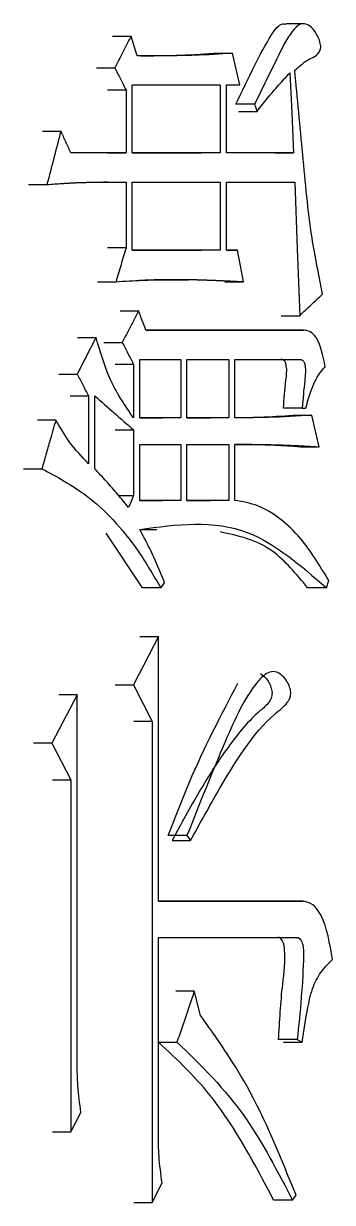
# Model space of a CAD drawing. Header units: millimetres. Extents: x 2642 to 4256, y 821 to 2003.
# Drawn here: x 3289.48 to 3290.85, y 1107.35 to 1112.6 of the extents above; entities that cross this region are included whole.
import ezdxf

# ---------------------------------------------------------------- set-up
doc = ezdxf.new("R2010")
doc.units = ezdxf.units.MM

msp = doc.modelspace()

# ---------------------------------------------------------------- linework, layer by layer
at = {"color": 7, "linetype": 'Continuous', "lineweight": 25}
for p, q in [((3290.7276, 1112.5986), (3290.6439, 1112.5986)), ((3289.8734, 1112.5432), (3289.9554, 1112.5432)), ((3290.3241, 1112.4675), (3290.4071, 1112.4675)), ((3289.8012, 1112.4026), (3289.8832, 1112.4026)), ((3289.961, 1112.024), (3289.961, 1112.3269)), ((3289.961, 1112.3269), (3290.3524, 1112.3269)), ((3290.3524, 1112.3269), (3290.3524, 1112.024)), ((3290.3797, 1112.3269), (3290.4399, 1112.3269)), ((3290.3797, 1112.024), (3290.3797, 1112.3269)), ((3289.8512, 1112.3053), (3289.9332, 1112.3053)), ((3289.9332, 1112.3053), (3289.9332, 1112.024)), ((3290.5053, 1112.2404), (3290.4224, 1112.2404)), ((3290.5053, 1112.2404), (3290.5162, 1112.2079)), ((3290.4333, 1112.2079), (3290.5162, 1112.2079)), ((3289.5614, 1112.1214), (3289.643, 1112.1214)), ((3289.9332, 1112.024), (3289.6878, 1112.024)), ((3289.8512, 1112.024), (3289.9332, 1112.024)), ((3290.3524, 1112.024), (3289.961, 1112.024)), ((3289.961, 1112.024), (3290.2695, 1112.024)), ((3290.3524, 1112.024), (3290.2697, 1112.024)), ((3290.6791, 1112.024), (3290.3797, 1112.024)), ((3290.596, 1112.024), (3290.6791, 1112.024)), ((3289.4997, 1111.8834), (3289.5812, 1111.8834)), ((3289.8509, 1111.8942), (3289.8326, 1111.8942)), ((3289.9332, 1111.8942), (3289.9332, 1111.6021)), ((3289.961, 1111.5913), (3289.961, 1111.8942)), ((3289.961, 1111.8942), (3290.3524, 1111.8942)), ((3290.3524, 1111.8942), (3290.3524, 1111.5913)), ((3290.3797, 1111.8942), (3290.6845, 1111.8942)), ((3290.3797, 1111.5913), (3290.3797, 1111.8942)), ((3289.9332, 1111.6021), (3289.8512, 1111.6021)), ((3290.3524, 1111.5913), (3289.961, 1111.5913)), ((3289.961, 1111.5913), (3290.2695, 1111.5913)), ((3290.3524, 1111.5913), (3290.2697, 1111.5913)), ((3290.4289, 1111.5913), (3290.3797, 1111.5913)), ((3290.3797, 1111.5913), (3290.4289, 1111.5913)), ((3289.8068, 1111.4507), (3289.8887, 1111.4507)), ((3290.3734, 1111.4507), (3290.4562, 1111.4507)), ((3289.9066, 1111.3209), (3289.9887, 1111.3209)), ((3290.623, 1111.2993), (3290.7061, 1111.2993)), ((3290.7224, 1111.2344), (3290.0219, 1111.2344)), ((3290.0219, 1111.2344), (3290.639, 1111.2344)), ((3290.639, 1111.2344), (3290.7224, 1111.2344)), ((3289.7177, 1111.2019), (3289.7996, 1111.2019)), ((3289.8345, 1111.1803), (3289.9165, 1111.1803)), ((3289.8844, 1111.0829), (3289.9665, 1111.0829)), ((3289.9665, 1111.0829), (3289.9665, 1110.8449)), ((3289.9942, 1111.1045), (3290.1766, 1111.1046)), ((3289.9942, 1110.8449), (3289.9942, 1111.1045)), ((3290.1766, 1111.1046), (3290.1766, 1110.8449)), ((3290.2041, 1110.8449), (3290.2041, 1111.1046)), ((3290.2041, 1111.1046), (3290.3907, 1111.1046)), ((3290.3907, 1111.1046), (3290.3907, 1110.8449)), ((3290.418, 1111.1046), (3290.7061, 1111.1046)), ((3290.418, 1110.8449), (3290.418, 1111.1046)), ((3289.6341, 1111.0396), (3289.7158, 1111.0396)), ((3289.6843, 1110.9423), (3289.7661, 1110.9423)), ((3289.7661, 1110.9423), (3289.7661, 1110.6394)), ((3289.794, 1110.6178), (3289.794, 1110.9423)), ((3290.1766, 1110.8449), (3289.9942, 1110.8449)), ((3289.9942, 1110.8449), (3290.0939, 1110.8449)), ((3290.1766, 1110.8449), (3290.0942, 1110.8449)), ((3290.3907, 1110.8449), (3290.2041, 1110.8449)), ((3290.2041, 1110.8449), (3290.3077, 1110.8449)), ((3290.3907, 1110.8449), (3290.308, 1110.8449)), ((3290.717, 1110.8882), (3290.6338, 1110.8882)), ((3290.6767, 1110.8558), (3290.7602, 1110.8558)), ((3290.717, 1110.8882), (3290.7332, 1110.8882)), ((3289.6206, 1110.8341), (3289.539, 1110.8341)), ((3289.8844, 1110.7908), (3289.9665, 1110.7908)), ((3289.9665, 1110.7908), (3289.9665, 1110.4988)), ((3289.9942, 1110.4771), (3289.9942, 1110.7259)), ((3289.9942, 1110.7259), (3290.1766, 1110.7259)), ((3290.1766, 1110.7259), (3290.1766, 1110.4771)), ((3290.2041, 1110.4771), (3290.2041, 1110.7259)), ((3290.2041, 1110.7259), (3290.3907, 1110.7259)), ((3290.3907, 1110.7259), (3290.3907, 1110.4771)), ((3290.418, 1110.4771), (3290.418, 1110.7259)), ((3290.7093, 1110.7151), (3290.7925, 1110.7151)), ((3289.4773, 1110.6178), (3289.5588, 1110.6178)), ((3289.9002, 1110.4988), (3289.9665, 1110.4988)), ((3290.1766, 1110.4771), (3289.9942, 1110.4771)), ((3289.9942, 1110.4771), (3290.0939, 1110.4771)), ((3290.1766, 1110.4771), (3290.0942, 1110.4771)), ((3290.2041, 1110.4771), (3290.3077, 1110.4771)), ((3290.3907, 1110.4771), (3290.2041, 1110.4771)), ((3290.3907, 1110.4771), (3290.308, 1110.4771)), ((3290.0058, 1110.0877), (3289.8449, 1110.3306)), ((3290.07, 1110.3451), (3289.9949, 1110.3462)), ((3290.8249, 1110.088), (3290.8356, 1110.1202)), ((3290.0883, 1110.0877), (3290.1049, 1110.1094)), ((3290.8249, 1110.088), (3290.7416, 1110.088)), ((3290.0773, 1109.8714), (3289.9665, 1109.655)), ((3289.995, 1109.8714), (3290.0773, 1109.8714)), ((3290.0773, 1108.6923), (3290.0773, 1109.8714)), ((3289.8844, 1109.655), (3289.9665, 1109.655)), ((3289.9665, 1109.655), (3290.0496, 1109.4928)), ((3289.7158, 1109.6118), (3289.6037, 1109.3954)), ((3289.7158, 1109.6118), (3289.6341, 1109.6118)), ((3290.0496, 1109.4928), (3289.9674, 1109.4928)), ((3290.0496, 1109.4928), (3290.0496, 1107.3509)), ((3289.6037, 1109.3954), (3289.5221, 1109.3954)), ((3289.6037, 1109.3954), (3289.6878, 1109.2332)), ((3289.6061, 1109.2332), (3289.6878, 1109.2332)), ((3290.2041, 1108.9844), (3290.1214, 1108.9844)), ((3290.1379, 1108.9628), (3290.2206, 1108.9628)), ((3290.7223, 1108.6923), (3290.0773, 1108.6923)), ((3290.0773, 1108.6923), (3290.639, 1108.6923)), ((3290.639, 1108.6923), (3290.7224, 1108.6923)), ((3290.0772, 1107.6538), (3290.0773, 1108.53)), ((3290.0773, 1108.53), (3290.6899, 1108.53)), ((3290.6066, 1108.53), (3290.6899, 1108.53)), ((3290.2371, 1108.2921), (3290.1546, 1108.2921)), ((3290.0774, 1108.0648), (3290.16, 1108.0648)), ((3290.6953, 1108.0757), (3290.612, 1108.0757)), ((3290.6953, 1108.0757), (3290.7169, 1108.0649)), ((3289.6878, 1107.6646), (3289.7326, 1107.7512)), ((3289.6061, 1107.6646), (3289.6878, 1107.6646)), ((3290.0496, 1107.3509), (3290.0938, 1107.4375)), ((3290.6736, 1107.3617), (3290.6898, 1107.3834)), ((3289.9674, 1107.3509), (3290.0496, 1107.3509)), ((3290.6736, 1107.3617), (3290.5903, 1107.3617))]:
    msp.add_line(p, q, dxfattribs=at)
at = {"color": 7, "linetype": 'Continuous', "lineweight": 25, "flags": 128}
for points in [[(3289.9832, 1112.4567), (3289.9693, 1112.5), (3289.9554, 1112.5432)], [(3290.4399, 1112.3269), (3290.4235, 1112.3972), (3290.4071, 1112.4675)], [(3290.6628, 1112.381), (3290.671, 1112.2025), (3290.6791, 1112.024)], [(3290.6845, 1111.8942), (3290.6953, 1111.5967), (3290.7061, 1111.2993)], [(3290.4562, 1111.4507), (3290.4426, 1111.521), (3290.4289, 1111.5913)], [(3290.7925, 1110.7151), (3290.7764, 1110.7854), (3290.7602, 1110.8558)], [(3289.9665, 1110.4988), (3289.9554, 1110.4717), (3289.9443, 1110.4447)], [(3290.0883, 1110.0877), (3290.0577, 1110.0877), (3290.0317, 1110.0877), (3290.0058, 1110.0877)], [(3289.7158, 1107.9675), (3289.7158, 1108.5145), (3289.7158, 1109.6118)], [(3289.6878, 1109.2332), (3289.6878, 1108.6862), (3289.6878, 1107.6646)], [(3290.2041, 1108.9844), (3290.2083, 1108.9789), (3290.2144, 1108.9708), (3290.2206, 1108.9628)], [(3290.2646, 1108.1839), (3290.253, 1108.2294), (3290.2451, 1108.2607), (3290.2371, 1108.2921)], [(3290.6337, 1108.0649), (3290.6674, 1108.0649), (3290.6922, 1108.0649), (3290.7169, 1108.0649)]]:
    msp.add_lwpolyline(points, dxfattribs=at)
at = {"color": 7, "linetype": 'Continuous', "lineweight": 25}
for points, knots in [([(3290.4222, 1112.2404), (3290.4495, 1112.298), (3290.5, 1112.4048), (3290.561, 1112.5205), (3290.6024, 1112.5831), (3290.6251, 1112.5996), (3290.6381, 1112.5982), (3290.6437, 1112.5976)], [0, 0, 0, 0, 0.413641, 0.765896, 0.87196, 0.944962, 1, 1, 1, 1]), ([(3290.6845, 1112.3918), (3290.703, 1112.4091), (3290.7299, 1112.434), (3290.7678, 1112.4498), (3290.7877, 1112.4633), (3290.797, 1112.4804), (3290.7995, 1112.4895), (3290.8, 1112.5002), (3290.797, 1112.5179), (3290.7841, 1112.5494), (3290.7624, 1112.5842), (3290.7321, 1112.6002), (3290.7053, 1112.5994), (3290.6606, 1112.5567), (3290.5969, 1112.4291), (3290.5404, 1112.3126), (3290.5053, 1112.2404)], [0, 0, 0, 0, 0.116369, 0.168042, 0.220216, 0.232026, 0.241704, 0.251433, 0.264352, 0.29834, 0.371993, 0.42265, 0.473324, 0.517975, 0.701297, 1, 1, 1, 1]), ([(3289.9554, 1112.5432), (3289.9434, 1112.5198), (3289.9193, 1112.4729), (3289.8952, 1112.4261), (3289.8832, 1112.4026)], [0, 0, 0, 0, 0.499999, 1, 1, 1, 1]), ([(3290.4071, 1112.4675), (3290.3506, 1112.4641), (3290.2907, 1112.4605), (3290.2268, 1112.4585), (3290.2162, 1112.4582), (3290.202, 1112.4578), (3290.1878, 1112.4575), (3290.1736, 1112.4573), (3290.1629, 1112.4571), (3290.1487, 1112.4569), (3290.1345, 1112.4568), (3290.1202, 1112.4567), (3290.1113, 1112.4566), (3290.1042, 1112.4566), (3290.0989, 1112.4566), (3290.0935, 1112.4565), (3290.0864, 1112.4565), (3290.0793, 1112.4565), (3290.0721, 1112.4565), (3290.0668, 1112.4565), (3290.0597, 1112.4565), (3290.0525, 1112.4565), (3290.0454, 1112.4565), (3290.04, 1112.4565), (3290.0329, 1112.4565), (3290.0257, 1112.4566), (3290.0186, 1112.4566), (3290.0132, 1112.4566), (3290.0088, 1112.4566), (3290.0043, 1112.4566), (3290.0007, 1112.4566), (3289.9972, 1112.4567), (3289.9945, 1112.4567), (3289.9918, 1112.4567), (3289.988, 1112.4567), (3289.9851, 1112.4567), (3289.9832, 1112.4567)], [0, 0, 0, 0, 0.4019587, 0.4270807, 0.4522028, 0.4773248, 0.527569, 0.552691, 0.5778131, 0.6029351, 0.6531793, 0.6783013, 0.7034234, 0.7159844, 0.7285454, 0.7411064, 0.7536675, 0.7787895, 0.7913505, 0.8039115, 0.8164726, 0.8415946, 0.8541556, 0.8667167, 0.8792777, 0.9043997, 0.9169607, 0.9295218, 0.9420828, 0.9483633, 0.9609243, 0.9672048, 0.9734854, 0.9797659, 0.9860464, 1, 1, 1, 1]), ([(3289.9975, 1112.4567), (3290.0503, 1112.4569), (3290.1597, 1112.4575), (3290.2681, 1112.4641), (3290.3241, 1112.4675)], [0, 0, 0, 0, 0.4830593, 1, 1, 1, 1]), ([(3289.8832, 1112.4026), (3289.8915, 1112.3864), (3289.9082, 1112.3539), (3289.9249, 1112.3215), (3289.9332, 1112.3053)], [0, 0, 0, 0, 0.5, 1, 1, 1, 1]), ([(3290.5162, 1112.2079), (3290.5317, 1112.2281), (3290.5633, 1112.2689), (3290.6124, 1112.326), (3290.646, 1112.3627), (3290.6628, 1112.381)], [0, 0, 0, 0, 0.32693, 0.663295, 1, 1, 1, 1]), ([(3290.8078, 1111.3958), (3290.7911, 1111.4786), (3290.7503, 1111.6803), (3290.72, 1112.0183), (3290.6963, 1112.2672), (3290.6845, 1112.3918)], [0, 0, 0, 0, 0.258422, 0.628983, 1, 1, 1, 1]), ([(3289.643, 1112.1214), (3289.6327, 1112.0817), (3289.6121, 1112.0024), (3289.5915, 1111.9231), (3289.5812, 1111.8834)], [0, 0, 0, 0, 0.499999, 1, 1, 1, 1]), ([(3289.6878, 1112.024), (3289.6804, 1112.0402), (3289.6654, 1112.0727), (3289.6505, 1112.1051), (3289.643, 1112.1214)], [0, 0, 0, 0, 0.500001, 1, 1, 1, 1]), ([(3289.5812, 1111.8834), (3289.6035, 1111.885), (3289.6313, 1111.887), (3289.6618, 1111.8889), (3289.6716, 1111.8894), (3289.6785, 1111.8898), (3289.6882, 1111.8904), (3289.6993, 1111.8909), (3289.7104, 1111.8914), (3289.7215, 1111.8919), (3289.7326, 1111.8923), (3289.7436, 1111.8926), (3289.7547, 1111.893), (3289.7658, 1111.8932), (3289.7769, 1111.8935), (3289.7852, 1111.8936), (3289.7935, 1111.8938), (3289.8017, 1111.8939), (3289.81, 1111.894), (3289.8169, 1111.8941), (3289.8225, 1111.8941), (3289.8266, 1111.8941), (3289.8321, 1111.8942), (3289.8377, 1111.8942), (3289.8432, 1111.8942), (3289.8487, 1111.8943), (3289.8542, 1111.8943), (3289.8598, 1111.8943), (3289.8653, 1111.8943), (3289.8708, 1111.8943), (3289.8763, 1111.8943), (3289.8818, 1111.8943), (3289.8873, 1111.8943), (3289.8928, 1111.8943), (3289.8984, 1111.8943), (3289.9039, 1111.8943), (3289.9094, 1111.8943), (3289.9149, 1111.8943), (3289.9204, 1111.8942), (3289.927, 1111.8942), (3289.9308, 1111.8942), (3289.9332, 1111.8942)], [0, 0, 0, 0, 0.188751, 0.235938, 0.259532, 0.271329, 0.294923, 0.342111, 0.365705, 0.389298, 0.436486, 0.46008, 0.483674, 0.530861, 0.554455, 0.578049, 0.601643, 0.625237, 0.648831, 0.672424, 0.684221, 0.696018, 0.707815, 0.731409, 0.743206, 0.755003, 0.778597, 0.790394, 0.80219, 0.825784, 0.837581, 0.849378, 0.872972, 0.884769, 0.896566, 0.92016, 0.931957, 0.943753, 0.967347, 0.979144, 1, 1, 1, 1]), ([(3289.8887, 1111.4507), (3289.9277, 1111.4532), (3289.9691, 1111.4558), (3290.0116, 1111.4578), (3290.0165, 1111.458), (3290.0201, 1111.4582), (3290.025, 1111.4584), (3290.0298, 1111.4586), (3290.0347, 1111.4588), (3290.0383, 1111.459), (3290.0432, 1111.4591), (3290.048, 1111.4593), (3290.0529, 1111.4595), (3290.0565, 1111.4596), (3290.0601, 1111.4597), (3290.065, 1111.4599), (3290.0698, 1111.46), (3290.0747, 1111.4601), (3290.0783, 1111.4602), (3290.0832, 1111.4603), (3290.088, 1111.4604), (3290.0929, 1111.4605), (3290.0965, 1111.4606), (3290.1038, 1111.4607), (3290.1292, 1111.4611), (3290.1546, 1111.4612), (3290.1763, 1111.461), (3290.18, 1111.461), (3290.1848, 1111.4609), (3290.1896, 1111.4609), (3290.1944, 1111.4608), (3290.1981, 1111.4607), (3290.2029, 1111.4607), (3290.2077, 1111.4606), (3290.2125, 1111.4605), (3290.2162, 1111.4604), (3290.2198, 1111.4604), (3290.2246, 1111.4603), (3290.2294, 1111.4601), (3290.2343, 1111.46), (3290.2379, 1111.4599), (3290.2427, 1111.4598), (3290.2475, 1111.4597), (3290.2523, 1111.4596), (3290.2559, 1111.4594), (3290.2596, 1111.4593), (3290.2644, 1111.4592), (3290.2692, 1111.459), (3290.274, 1111.4589), (3290.2776, 1111.4588), (3290.2824, 1111.4586), (3290.2872, 1111.4584), (3290.2921, 1111.4582), (3290.2957, 1111.4581), (3290.3005, 1111.4579), (3290.3053, 1111.4578), (3290.3101, 1111.4576), (3290.3137, 1111.4574), (3290.3173, 1111.4573), (3290.3221, 1111.4571), (3290.3269, 1111.4569), (3290.3317, 1111.4567), (3290.3353, 1111.4565), (3290.3401, 1111.4563), (3290.3449, 1111.4561), (3290.3497, 1111.4559), (3290.3533, 1111.4557), (3290.3569, 1111.4556), (3290.3617, 1111.4554), (3290.3665, 1111.4551), (3290.3713, 1111.4549), (3290.3749, 1111.4547), (3290.3797, 1111.4545), (3290.3845, 1111.4543), (3290.3893, 1111.4541), (3290.3929, 1111.4539), (3290.3965, 1111.4537), (3290.4013, 1111.4535), (3290.4061, 1111.4532), (3290.4109, 1111.453), (3290.4145, 1111.4528), (3290.4193, 1111.4526), (3290.4241, 1111.4524), (3290.4289, 1111.4521), (3290.4324, 1111.4519), (3290.436, 1111.4517), (3290.4408, 1111.4515), (3290.4456, 1111.4513), (3290.4511, 1111.451), (3290.4543, 1111.4508), (3290.4562, 1111.4507)], [0, 0, 0, 0, 0.204304, 0.217073, 0.223457, 0.229841, 0.236226, 0.248995, 0.255379, 0.261764, 0.268148, 0.280917, 0.287302, 0.293686, 0.300071, 0.306455, 0.319224, 0.325609, 0.331993, 0.338378, 0.351147, 0.357531, 0.363915, 0.3703, 0.395838, 0.497991, 0.504375, 0.51076, 0.517144, 0.529913, 0.536298, 0.542682, 0.549067, 0.561836, 0.56822, 0.574605, 0.580989, 0.587374, 0.600143, 0.606527, 0.612912, 0.619296, 0.632065, 0.638449, 0.644834, 0.651218, 0.657603, 0.670372, 0.676756, 0.683141, 0.689525, 0.702294, 0.708679, 0.715063, 0.721448, 0.734217, 0.740601, 0.746986, 0.75337, 0.759755, 0.772523, 0.778908, 0.785292, 0.791677, 0.804446, 0.81083, 0.817215, 0.823599, 0.829984, 0.842753, 0.849137, 0.855522, 0.861906, 0.874675, 0.88106, 0.887444, 0.893828, 0.900213, 0.912982, 0.919366, 0.925751, 0.932135, 0.944904, 0.951289, 0.957673, 0.964058, 0.970442, 0.983211, 0.989596, 1, 1, 1, 1]), ([(3289.9772, 1111.456), (3289.9831, 1111.4563), (3290.0045, 1111.4573), (3290.1232, 1111.4604), (3290.1788, 1111.459), (3290.2109, 1111.4582)], [0, 0, 0, 0, 0.138746, 0.50373, 1, 1, 1, 1]), ([(3290.7061, 1111.2993), (3290.7231, 1111.3154), (3290.7571, 1111.3475), (3290.7909, 1111.3797), (3290.8078, 1111.3958)], [0, 0, 0, 0, 0.4999992, 1, 1, 1, 1]), ([(3289.9887, 1111.3209), (3289.9767, 1111.2975), (3289.9526, 1111.2506), (3289.9286, 1111.2037), (3289.9165, 1111.1803)], [0, 0, 0, 0, 0.499999, 1, 1, 1, 1]), ([(3290.0219, 1111.2344), (3290.0164, 1111.2488), (3290.0053, 1111.2776), (3289.9942, 1111.3065), (3289.9887, 1111.3209)], [0, 0, 0, 0, 0.499999, 1, 1, 1, 1]), ([(3290.8195, 1111.0721), (3290.8098, 1111.121), (3290.7964, 1111.188), (3290.7529, 1111.2321), (3290.7325, 1111.2336), (3290.7224, 1111.2344)], [0, 0, 0, 0, 0.574728, 0.788861, 1, 1, 1, 1]), ([(3289.7996, 1111.2019), (3289.7856, 1111.1748), (3289.7577, 1111.1208), (3289.7298, 1111.0667), (3289.7158, 1111.0396)], [0, 0, 0, 0, 0.499999, 1, 1, 1, 1]), ([(3289.9665, 1110.8449), (3289.9282, 1110.9004), (3289.8592, 1111.0005), (3289.8179, 1111.1398), (3289.7996, 1111.2019)], [0, 0, 0, 0, 0.5548825, 1, 1, 1, 1]), ([(3289.9165, 1111.1803), (3289.9249, 1111.164), (3289.9415, 1111.1316), (3289.9582, 1111.0991), (3289.9665, 1111.0829)], [0, 0, 0, 0, 0.499999, 1, 1, 1, 1]), ([(3290.6336, 1110.8882), (3290.6371, 1110.9288), (3290.6424, 1110.9905), (3290.6509, 1111.0616), (3290.6433, 1111.0913), (3290.635, 1111.1038), (3290.6275, 1111.1043), (3290.6228, 1111.1046)], [0, 0, 0, 0, 0.509608, 0.773823, 0.838368, 0.899921, 1, 1, 1, 1]), ([(3290.7061, 1111.1046), (3290.7108, 1111.1043), (3290.7184, 1111.1038), (3290.7267, 1111.0913), (3290.7343, 1111.0616), (3290.7258, 1110.9905), (3290.7205, 1110.9288), (3290.717, 1110.8882)], [0, 0, 0, 0, 0.100185, 0.161773, 0.226321, 0.490481, 1, 1, 1, 1]), ([(3290.7332, 1110.8882), (3290.7405, 1110.9134), (3290.7524, 1110.9546), (3290.7736, 1111.0064), (3290.7943, 1111.0452), (3290.8112, 1111.0632), (3290.8195, 1111.0721)], [0, 0, 0, 0, 0.346429, 0.567932, 0.786121, 1, 1, 1, 1]), ([(3289.7158, 1111.0396), (3289.7242, 1111.0234), (3289.741, 1110.991), (3289.7577, 1110.9585), (3289.7661, 1110.9423)], [0, 0, 0, 0, 0.499999, 1, 1, 1, 1]), ([(3289.794, 1110.9423), (3289.8228, 1110.917), (3289.8804, 1110.8666), (3289.9378, 1110.8161), (3289.9665, 1110.7908)], [0, 0, 0, 0, 0.5, 1, 1, 1, 1]), ([(3290.7602, 1110.8558), (3290.6959, 1110.8516), (3290.6286, 1110.8473), (3290.5593, 1110.846), (3290.5531, 1110.8459), (3290.5485, 1110.8458), (3290.5438, 1110.8457), (3290.5392, 1110.8456), (3290.533, 1110.8455), (3290.5268, 1110.8455), (3290.5206, 1110.8454), (3290.5159, 1110.8453), (3290.5113, 1110.8453), (3290.5066, 1110.8453), (3290.502, 1110.8452), (3290.4957, 1110.8452), (3290.4895, 1110.8451), (3290.4833, 1110.8451), (3290.4787, 1110.8451), (3290.474, 1110.8451), (3290.4693, 1110.845), (3290.4647, 1110.845), (3290.4585, 1110.845), (3290.4522, 1110.845), (3290.446, 1110.845), (3290.4414, 1110.845), (3290.4367, 1110.845), (3290.432, 1110.845), (3290.4258, 1110.8449), (3290.4211, 1110.8449), (3290.418, 1110.8449)], [0, 0, 0, 0, 0.565918, 0.593048, 0.606612, 0.620177, 0.633741, 0.647306, 0.66087, 0.688, 0.701564, 0.715129, 0.728693, 0.742258, 0.755822, 0.769387, 0.796516, 0.810081, 0.823645, 0.83721, 0.850774, 0.864339, 0.877904, 0.905033, 0.918597, 0.932162, 0.945726, 0.959291, 0.972856, 1, 1, 1, 1]), ([(3290.418, 1110.8453), (3290.4228, 1110.8453), (3290.46, 1110.8454), (3290.5464, 1110.8476), (3290.6276, 1110.8527), (3290.6767, 1110.8558)], [0, 0, 0, 0, 0.054827, 0.428472, 1, 1, 1, 1]), ([(3289.6205, 1110.8341), (3289.6119, 1110.804), (3289.5974, 1110.7529), (3289.5768, 1110.6807), (3289.5648, 1110.6388), (3289.5588, 1110.6178)], [0, 0, 0, 0, 0.417945, 0.708972, 1, 1, 1, 1]), ([(3289.7661, 1110.6394), (3289.7368, 1110.6704), (3289.6842, 1110.7261), (3289.6401, 1110.801), (3289.6206, 1110.8341)], [0, 0, 0, 0, 0.557716, 1, 1, 1, 1]), ([(3290.418, 1110.7259), (3290.4192, 1110.7259), (3290.4216, 1110.7259), (3290.4252, 1110.7259), (3290.4288, 1110.7259), (3290.4318, 1110.7259), (3290.4361, 1110.7259), (3290.4403, 1110.7259), (3290.4463, 1110.7259), (3290.4511, 1110.7259), (3290.4571, 1110.7259), (3290.4631, 1110.7259), (3290.4691, 1110.7259), (3290.4751, 1110.7259), (3290.4811, 1110.7259), (3290.4871, 1110.7259), (3290.4931, 1110.7259), (3290.4979, 1110.7258), (3290.5039, 1110.7258), (3290.5099, 1110.7258), (3290.5159, 1110.7257), (3290.5219, 1110.7257), (3290.5279, 1110.7256), (3290.5339, 1110.7256), (3290.5399, 1110.7255), (3290.5459, 1110.7254), (3290.5519, 1110.7253), (3290.5579, 1110.7253), (3290.5627, 1110.7252), (3290.5687, 1110.7251), (3290.5746, 1110.725), (3290.5806, 1110.7248), (3290.5866, 1110.7247), (3290.5926, 1110.7246), (3290.5986, 1110.7244), (3290.6045, 1110.7243), (3290.6093, 1110.7241), (3290.6153, 1110.7239), (3290.6213, 1110.7238), (3290.6273, 1110.7236), (3290.6332, 1110.7233), (3290.6392, 1110.7231), (3290.6452, 1110.7229), (3290.6511, 1110.7226), (3290.6571, 1110.7224), (3290.6631, 1110.7221), (3290.669, 1110.7219), (3290.6738, 1110.7217), (3290.6798, 1110.7214), (3290.6857, 1110.7211), (3290.6917, 1110.7208), (3290.6976, 1110.7205), (3290.7036, 1110.7202), (3290.7095, 1110.7199), (3290.7155, 1110.7196), (3290.7203, 1110.7193), (3290.7262, 1110.719), (3290.7322, 1110.7186), (3290.7393, 1110.7182), (3290.7452, 1110.7179), (3290.7512, 1110.7176), (3290.7559, 1110.7173), (3290.7619, 1110.7169), (3290.7678, 1110.7166), (3290.7738, 1110.7162), (3290.7797, 1110.7159), (3290.7855, 1110.7156), (3290.7902, 1110.7153), (3290.7925, 1110.7151)], [0, 0, 0, 0, 0.009575, 0.019151, 0.028726, 0.038301, 0.043088, 0.062238, 0.071814, 0.090964, 0.100539, 0.119689, 0.138839, 0.148414, 0.167565, 0.186715, 0.19629, 0.21544, 0.225015, 0.244165, 0.263315, 0.272891, 0.292041, 0.311191, 0.320766, 0.339916, 0.359066, 0.368641, 0.387792, 0.397367, 0.416517, 0.435667, 0.445242, 0.464392, 0.483543, 0.493118, 0.512268, 0.521843, 0.540993, 0.560143, 0.569718, 0.588869, 0.608019, 0.617594, 0.636744, 0.655894, 0.665469, 0.68462, 0.694195, 0.713345, 0.732495, 0.74207, 0.76122, 0.780371, 0.789946, 0.809096, 0.818671, 0.837821, 0.856971, 0.876121, 0.885697, 0.904847, 0.914422, 0.933572, 0.952722, 0.962297, 0.981149, 1, 1, 1, 1]), ([(3290.7091, 1110.7151), (3290.671, 1110.7175), (3290.595, 1110.7222), (3290.4979, 1110.7254), (3290.4387, 1110.7255), (3290.418, 1110.7255)], [0, 0, 0, 0, 0.393796, 0.787608, 1, 1, 1, 1]), ([(3289.5588, 1110.6178), (3289.6253, 1110.5822), (3289.7352, 1110.5234), (3289.8774, 1110.394), (3289.9895, 1110.2554), (3290.0552, 1110.1438), (3290.0883, 1110.0877)], [0, 0, 0, 0, 0.335049, 0.554128, 0.775717, 1, 1, 1, 1]), ([(3289.9443, 1110.4447), (3289.9284, 1110.4644), (3289.896, 1110.5047), (3289.8458, 1110.562), (3289.8113, 1110.5992), (3289.794, 1110.6178)], [0, 0, 0, 0, 0.325438, 0.662606, 1, 1, 1, 1]), ([(3290.8356, 1110.1202), (3290.7954, 1110.1867), (3290.7294, 1110.2955), (3290.6193, 1110.3989), (3290.5209, 1110.4589), (3290.4522, 1110.4711), (3290.418, 1110.4771)], [0, 0, 0, 0, 0.345958, 0.566155, 0.783835, 1, 1, 1, 1]), ([(3289.9942, 1110.3474), (3290.1586, 1110.37), (3290.4523, 1110.4105), (3290.711, 1110.1866), (3290.8249, 1110.088)], [0, 0, 0, 0, 0.559704, 1, 1, 1, 1]), ([(3290.1049, 1110.1094), (3290.0938, 1110.1377), (3290.0718, 1110.1942), (3290.0343, 1110.2731), (3290.0076, 1110.3226), (3289.9942, 1110.3474)], [0, 0, 0, 0, 0.33532, 0.667027, 1, 1, 1, 1]), ([(3290.7414, 1110.088), (3290.6914, 1110.1485), (3290.5749, 1110.2895), (3290.4338, 1110.3193), (3290.3533, 1110.3363)], [0, 0, 0, 0, 0.430022, 1, 1, 1, 1]), ([(3290.5317, 1109.7064), (3290.5424, 1109.6978), (3290.5582, 1109.6851), (3290.5739, 1109.6578), (3290.5809, 1109.6385), (3290.5834, 1109.6215), (3290.5826, 1109.6079), (3290.5782, 1109.5934), (3290.5624, 1109.5662), (3290.4919, 1109.5119), (3290.3854, 1109.3825), (3290.2571, 1109.1814), (3290.1777, 1109.0359), (3290.1379, 1108.9628)], [0, 0, 0, 0, 0.053519, 0.078913, 0.099418, 0.111233, 0.123161, 0.13324, 0.15266, 0.222251, 0.482284, 0.740165, 1, 1, 1, 1]), ([(3290.2206, 1108.9628), (3290.2587, 1109.0318), (3290.3736, 1109.2397), (3290.5064, 1109.4565), (3290.6249, 1109.5491), (3290.6465, 1109.5697), (3290.6591, 1109.5887), (3290.6647, 1109.6021), (3290.6666, 1109.6162), (3290.6657, 1109.6308), (3290.6605, 1109.6508), (3290.6461, 1109.6786), (3290.6213, 1109.7057), (3290.5892, 1109.7185), (3290.5517, 1109.7053), (3290.4707, 1109.62), (3290.3551, 1109.3645), (3290.2607, 1109.1268), (3290.2042, 1108.9848), (3290.2041, 1108.9844)], [0, 0, 0, 0, 0.129751, 0.390615, 0.417722, 0.440785, 0.449026, 0.457344, 0.462695, 0.468033, 0.476543, 0.491684, 0.518141, 0.545407, 0.56857, 0.608449, 0.76773, 0.999424, 1, 1, 1, 1]), ([(3290.1214, 1108.9844), (3290.1522, 1109.0648), (3290.2447, 1109.3068), (3290.3565, 1109.5205), (3290.4311, 1109.6632)], [0, 0, 0, 0, 0.332449, 1, 1, 1, 1]), ([(3290.8518, 1108.4327), (3290.8401, 1108.504), (3290.824, 1108.6022), (3290.7665, 1108.6819), (3290.7369, 1108.6889), (3290.7223, 1108.6923)], [0, 0, 0, 0, 0.574617, 0.790317, 1, 1, 1, 1]), ([(3290.612, 1108.0757), (3290.6167, 1108.1578), (3290.6244, 1108.2913), (3290.6446, 1108.4315), (3290.6377, 1108.4923), (3290.6342, 1108.5059), (3290.629, 1108.5175), (3290.6224, 1108.5265), (3290.616, 1108.5306), (3290.6106, 1108.5312), (3290.608, 1108.5303), (3290.6066, 1108.5298)], [0, 0, 0, 0, 0.5054005, 0.8211614, 0.8510597, 0.8809448, 0.911279, 0.9411526, 0.9702444, 0.9848866, 1, 1, 1, 1]), ([(3290.6899, 1108.5298), (3290.6919, 1108.5304), (3290.6958, 1108.5315), (3290.7024, 1108.5291), (3290.7092, 1108.5225), (3290.7173, 1108.5081), (3290.7234, 1108.4835), (3290.7217, 1108.335), (3290.708, 1108.2001), (3290.6953, 1108.0757)], [0, 0, 0, 0, 0.021761, 0.042896, 0.073473, 0.104863, 0.166644, 0.230755, 1, 1, 1, 1]), ([(3290.7169, 1108.0649), (3290.7249, 1108.1164), (3290.738, 1108.2009), (3290.763, 1108.3155), (3290.8046, 1108.3852), (3290.8361, 1108.4169), (3290.8518, 1108.4327)], [0, 0, 0, 0, 0.34927, 0.57275, 0.788452, 1, 1, 1, 1]), ([(3290.2371, 1108.2921), (3290.2274, 1108.2632), (3290.2096, 1108.2109), (3290.1839, 1108.1352), (3290.168, 1108.0883), (3290.16, 1108.0648)], [0, 0, 0, 0, 0.380598, 0.690299, 1, 1, 1, 1]), ([(3290.6898, 1107.3834), (3290.6211, 1107.5529), (3290.4993, 1107.8534), (3290.3358, 1108.0835), (3290.2646, 1108.1838)], [0, 0, 0, 0, 0.564156, 1, 1, 1, 1]), ([(3290.5903, 1107.3617), (3290.5057, 1107.5216), (3290.356, 1107.8045), (3290.1619, 1107.9859), (3290.0774, 1108.0648)], [0, 0, 0, 0, 0.564819, 1, 1, 1, 1]), ([(3290.16, 1108.0648), (3290.2671, 1107.9612), (3290.4601, 1107.7743), (3290.6078, 1107.4888), (3290.6736, 1107.3617)], [0, 0, 0, 0, 0.554743, 1, 1, 1, 1]), ([(3289.7326, 1107.7512), (3289.727, 1107.7909), (3289.717, 1107.8621), (3289.7162, 1107.9352), (3289.7158, 1107.9675)], [0, 0, 0, 0, 0.558835, 1, 1, 1, 1]), ([(3290.0938, 1107.4375), (3290.0883, 1107.4772), (3290.0785, 1107.5484), (3290.0776, 1107.6215), (3290.0772, 1107.6538)], [0, 0, 0, 0, 0.558835, 1, 1, 1, 1])]:
    msp.add_open_spline(points, degree=3, knots=knots, dxfattribs=at)
msp.add_open_spline([(3289.9332, 1111.6021), (3289.9258, 1111.5769), (3289.911, 1111.5264), (3289.8962, 1111.4759), (3289.8887, 1111.4507)], degree=3, dxfattribs=at)

doc.saveas('drawing.dxf')
